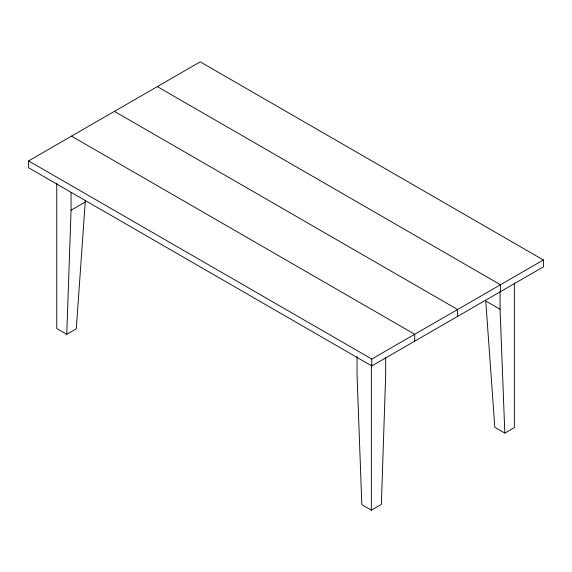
<?xml version="1.0" encoding="UTF-8"?>
<svg xmlns="http://www.w3.org/2000/svg" width="572" height="572" viewBox="0 0 572 572"><rect width="100%" height="100%" fill="white"/><g stroke="black" fill="none" stroke-linecap="round" stroke-linejoin="round"><path stroke-width="0.86" d="M56.757 183.176L56.757 328.528L66.767 334.313L71.057 210.196L71.057 192.342M85.357 200.15L76.305 328.807L66.767 334.313M28.6 160.911L200.2 61.84L543.4 259.981L543.4 266.859L371.8 365.937L28.6 167.789L28.6 160.911L371.8 359.052L543.4 259.981M71.057 210.196L85.357 201.937M357.057 356.57L357.057 375.311L361.826 504.661L371.357 510.16L381.367 504.382L385.657 375.311L385.657 357.464M504.826 433.104L500.057 309.266L485.757 301.008L494.816 427.327L504.826 433.104L514.357 427.606L514.357 283.14M157.3 86.608L500.5 284.749L500.5 291.627M114.4 111.376L457.6 309.516L457.6 316.395M71.5 136.143L414.7 334.284L414.7 341.169M500.057 291.413L500.057 309.266M371.8 359.052L371.8 365.937M371.357 364.814L371.357 510.16"/></g></svg>
